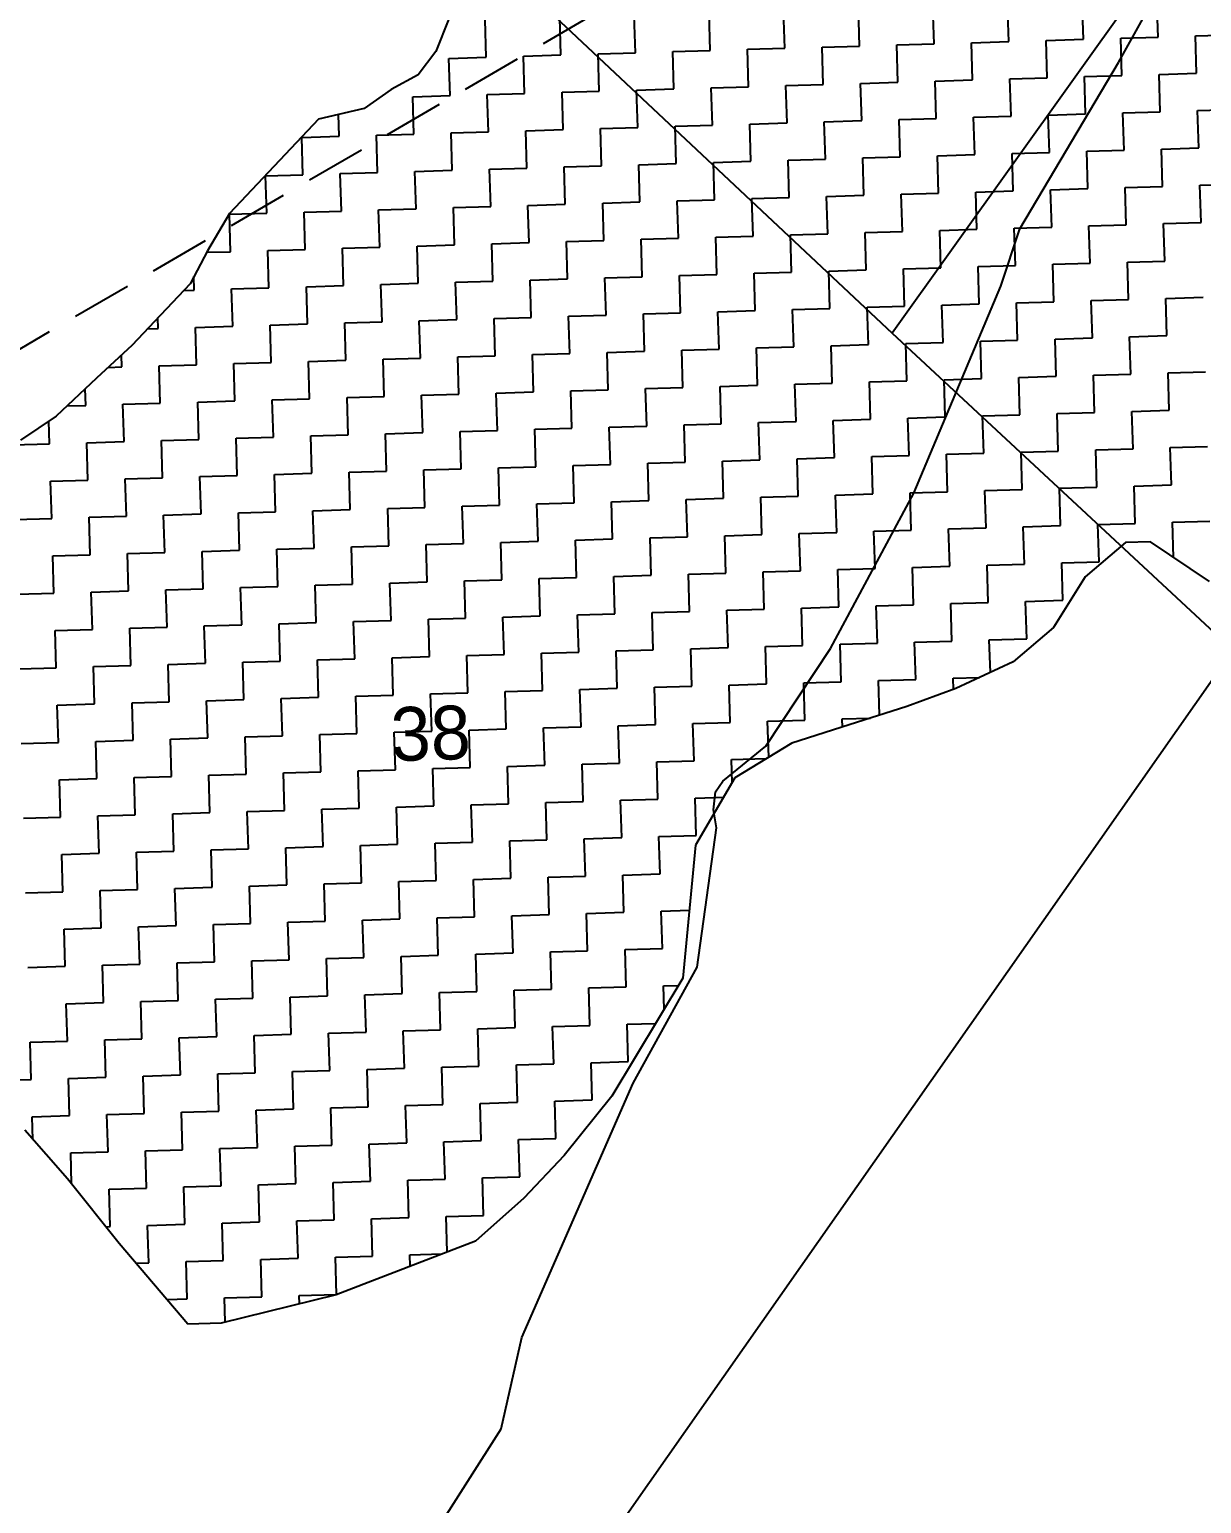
# Model space of a CAD drawing. Header units: metres. Extents: x 289662 to 290738, y 2016260 to 2018343.
# Drawn here: x 290141.7 to 290239.1, y 2016902.7 to 2017025.2 of the extents above; entities that cross this region are included whole.
import ezdxf
from ezdxf.enums import TextEntityAlignment as Align

# ---------------------------------------------------------------- set-up
doc = ezdxf.new("R2010")
doc.units = ezdxf.units.M
doc.linetypes.add('DASHED', pattern=[0.75, 0.5, -0.25])
for name, color, linetype in [('LINE_FOOTPATH', 1, 'DASHED'), ('LINE_WATER', 4, 'Continuous'), ('POLY_HATCH', 12, 'Continuous'), ('POLY_PARCEL', 6, 'Continuous'), ('TEXT_PARCEL', 7, 'Continuous')]:
    doc.layers.add(name, color=color, linetype=linetype)
doc.styles.add('TEXT_MAP', font='', dxfattribs={"height": 2.5})
doc.styles.get('TEXT_MAP').set_extended_font_data('Kruti Dev 050')

msp = doc.modelspace()

# ---------------------------------------------------------------- linework, layer by layer
at = {"layer": 'LINE_FOOTPATH', "ltscale": 10}
msp.add_line((290093.66, 2016971.19), (290196.1, 2017030.91), dxfattribs=at)
at = {"layer": 'LINE_WATER'}
for p, q in [((290232.17, 2017022.49), (290237.32, 2017031.77)), ((290223.97, 2017008.69), (290232.17, 2017022.49)), ((290222.39, 2017003.91), (290223.97, 2017008.69)), ((290215.16, 2016986.7), (290222.39, 2017003.91)), ((290208.23, 2016973.79), (290215.16, 2016986.7)), ((290202.87, 2016965.67), (290208.23, 2016973.79)), ((290199.3, 2016962.77), (290202.87, 2016965.67)), ((290198.51, 2016960.38), (290198.68, 2016961.89)), ((290198.68, 2016961.89), (290199.3, 2016962.77)), ((290198.77, 2016958.88), (290198.51, 2016960.38)), ((290197.14, 2016947.3), (290198.77, 2016958.88)), ((290191.84, 2016937.67), (290197.14, 2016947.3)), ((290182.57, 2016916.52), (290191.84, 2016937.67)), ((290180.86, 2016908.94), (290182.57, 2016916.52)), ((290173.45, 2016897.31), (290180.86, 2016908.94))]:
    msp.add_line(p, q, dxfattribs=at)
at = {"layer": 'POLY_HATCH', "linetype": 'Continuous'}
for p, q in [((290204.44, 2017023.69), (290204.34, 2017026.79)), ((290210.64, 2017023.87), (290210.55, 2017026.98)), ((290216.85, 2017024.06), (290216.75, 2017027.16)), ((290223.05, 2017024.25), (290222.96, 2017027.35)), ((290229.25, 2017024.43), (290229.16, 2017027.53)), ((290235.46, 2017024.62), (290235.37, 2017027.72)), ((290179.62, 2017022.95), (290179.53, 2017026.05)), ((290185.82, 2017023.13), (290185.73, 2017026.23)), ((290192.03, 2017023.32), (290191.93, 2017026.42)), ((290198.23, 2017023.5), (290198.14, 2017026.61)), ((290226.15, 2017024.34), (290229.25, 2017024.43)), ((290226.25, 2017021.24), (290226.15, 2017024.34)), ((290232.36, 2017024.52), (290235.46, 2017024.62)), ((290232.45, 2017021.42), (290232.36, 2017024.52)), ((290238.56, 2017024.71), (290241.66, 2017024.8)), ((290238.65, 2017021.61), (290238.56, 2017024.71)), ((290182.72, 2017023.04), (290185.82, 2017023.13)), ((290188.93, 2017023.22), (290192.03, 2017023.32)), ((290189.02, 2017020.12), (290188.93, 2017023.22)), ((290195.13, 2017023.41), (290198.23, 2017023.5)), ((290195.22, 2017020.31), (290195.13, 2017023.41)), ((290201.33, 2017023.6), (290204.44, 2017023.69)), ((290201.43, 2017020.49), (290201.33, 2017023.6)), ((290207.54, 2017023.78), (290210.64, 2017023.87)), ((290207.63, 2017020.68), (290207.54, 2017023.78)), ((290213.74, 2017023.97), (290216.85, 2017024.06)), ((290213.84, 2017020.87), (290213.74, 2017023.97)), ((290219.95, 2017024.15), (290223.05, 2017024.25)), ((290220.04, 2017021.05), (290219.95, 2017024.15)), ((290176.52, 2017022.85), (290179.62, 2017022.95)), ((290176.61, 2017019.75), (290176.52, 2017022.85)), ((290182.81, 2017019.94), (290182.72, 2017023.04)), ((290204.53, 2017020.59), (290207.63, 2017020.68)), ((290210.73, 2017020.77), (290213.84, 2017020.87)), ((290210.83, 2017017.67), (290210.73, 2017020.77)), ((290216.94, 2017020.96), (290220.04, 2017021.05)), ((290217.03, 2017017.86), (290216.94, 2017020.96)), ((290223.14, 2017021.14), (290226.25, 2017021.24)), ((290223.24, 2017018.04), (290223.14, 2017021.14)), ((290229.35, 2017021.33), (290232.45, 2017021.42)), ((290229.44, 2017018.23), (290229.35, 2017021.33)), ((290235.55, 2017021.52), (290238.65, 2017021.61)), ((290235.64, 2017018.41), (290235.55, 2017021.52)), ((290173.51, 2017019.66), (290176.61, 2017019.75)), ((290173.6, 2017016.56), (290173.51, 2017019.66)), ((290179.71, 2017019.84), (290182.81, 2017019.94)), ((290179.8, 2017016.74), (290179.71, 2017019.84)), ((290185.92, 2017020.03), (290189.02, 2017020.12)), ((290186.01, 2017016.93), (290185.92, 2017020.03)), ((290192.12, 2017020.21), (290195.22, 2017020.31)), ((290192.21, 2017017.11), (290192.12, 2017020.21)), ((290198.33, 2017020.4), (290201.43, 2017020.49)), ((290198.42, 2017017.3), (290198.33, 2017020.4)), ((290204.62, 2017017.48), (290204.53, 2017020.59)), ((290167.4, 2017016.37), (290167.34, 2017018.18)), ((290226.34, 2017018.13), (290229.44, 2017018.23)), ((290232.54, 2017018.32), (290235.64, 2017018.41)), ((290232.64, 2017015.22), (290232.54, 2017018.32)), ((290238.75, 2017018.51), (290241.85, 2017018.6)), ((290238.84, 2017015.4), (290238.75, 2017018.51)), ((290182.91, 2017016.83), (290186.01, 2017016.93)), ((290189.11, 2017017.02), (290192.21, 2017017.11)), ((290189.2, 2017013.92), (290189.11, 2017017.02)), ((290195.32, 2017017.21), (290198.42, 2017017.3)), ((290195.41, 2017014.1), (290195.32, 2017017.21)), ((290201.52, 2017017.39), (290204.62, 2017017.48)), ((290201.61, 2017014.29), (290201.52, 2017017.39)), ((290207.72, 2017017.58), (290210.83, 2017017.67)), ((290207.82, 2017014.47), (290207.72, 2017017.58)), ((290213.93, 2017017.76), (290217.03, 2017017.86)), ((290214.02, 2017014.66), (290213.93, 2017017.76)), ((290220.13, 2017017.95), (290223.24, 2017018.04)), ((290220.23, 2017014.85), (290220.13, 2017017.95)), ((290226.43, 2017015.03), (290226.34, 2017018.13)), ((290164.29, 2017016.28), (290167.4, 2017016.37)), ((290164.39, 2017013.17), (290164.29, 2017016.28)), ((290170.5, 2017016.46), (290173.6, 2017016.56)), ((290170.59, 2017013.36), (290170.5, 2017016.46)), ((290176.7, 2017016.65), (290179.8, 2017016.74)), ((290176.8, 2017013.55), (290176.7, 2017016.65)), ((290183, 2017013.73), (290182.91, 2017016.83)), ((290204.72, 2017014.38), (290207.82, 2017014.47)), ((290210.92, 2017014.57), (290214.02, 2017014.66)), ((290211.01, 2017011.47), (290210.92, 2017014.57)), ((290217.12, 2017014.75), (290220.23, 2017014.85)), ((290217.22, 2017011.65), (290217.12, 2017014.75)), ((290223.33, 2017014.94), (290226.43, 2017015.03)), ((290223.42, 2017011.84), (290223.33, 2017014.94)), ((290229.53, 2017015.13), (290232.64, 2017015.22)), ((290229.63, 2017012.02), (290229.53, 2017015.13)), ((290235.74, 2017015.31), (290238.84, 2017015.4)), ((290235.83, 2017012.21), (290235.74, 2017015.31)), ((290167.49, 2017013.27), (290170.59, 2017013.36)), ((290167.58, 2017010.16), (290167.49, 2017013.27)), ((290173.69, 2017013.45), (290176.8, 2017013.55)), ((290173.79, 2017010.35), (290173.69, 2017013.45)), ((290179.9, 2017013.64), (290183, 2017013.73)), ((290179.99, 2017010.54), (290179.9, 2017013.64)), ((290186.1, 2017013.82), (290189.2, 2017013.92)), ((290186.19, 2017010.72), (290186.1, 2017013.82)), ((290192.31, 2017014.01), (290195.41, 2017014.1)), ((290192.4, 2017010.91), (290192.31, 2017014.01)), ((290198.51, 2017014.2), (290201.61, 2017014.29)), ((290198.6, 2017011.09), (290198.51, 2017014.2)), ((290204.81, 2017011.28), (290204.72, 2017014.38)), ((290161.28, 2017013.08), (290164.39, 2017013.17)), ((290161.38, 2017009.98), (290161.28, 2017013.08)), ((290226.52, 2017011.93), (290229.63, 2017012.02)), ((290232.73, 2017012.12), (290235.83, 2017012.21)), ((290232.82, 2017009.01), (290232.73, 2017012.12)), ((290238.93, 2017012.3), (290242.04, 2017012.39)), ((290239.03, 2017009.2), (290238.93, 2017012.3)), ((290189.3, 2017010.82), (290192.4, 2017010.91)), ((290189.39, 2017007.71), (290189.3, 2017010.82)), ((290195.5, 2017011), (290198.6, 2017011.09)), ((290195.59, 2017007.9), (290195.5, 2017011)), ((290201.71, 2017011.19), (290204.81, 2017011.28)), ((290201.8, 2017008.08), (290201.71, 2017011.19)), ((290207.91, 2017011.37), (290211.01, 2017011.47)), ((290208, 2017008.27), (290207.91, 2017011.37)), ((290214.12, 2017011.56), (290217.22, 2017011.65)), ((290214.21, 2017008.46), (290214.12, 2017011.56)), ((290220.32, 2017011.74), (290223.42, 2017011.84)), ((290220.41, 2017008.64), (290220.32, 2017011.74)), ((290226.62, 2017008.83), (290226.52, 2017011.93)), ((290158.27, 2017009.89), (290161.38, 2017009.98)), ((290158.37, 2017006.78), (290158.27, 2017009.89)), ((290164.48, 2017010.07), (290167.58, 2017010.16)), ((290164.57, 2017006.97), (290164.48, 2017010.07)), ((290170.68, 2017010.26), (290173.79, 2017010.35)), ((290170.78, 2017007.16), (290170.68, 2017010.26)), ((290176.89, 2017010.44), (290179.99, 2017010.54)), ((290176.98, 2017007.34), (290176.89, 2017010.44)), ((290183.09, 2017010.63), (290186.19, 2017010.72)), ((290183.19, 2017007.53), (290183.09, 2017010.63)), ((290211.11, 2017008.36), (290214.21, 2017008.46)), ((290211.2, 2017005.26), (290211.11, 2017008.36)), ((290217.31, 2017008.55), (290220.41, 2017008.64)), ((290217.4, 2017005.45), (290217.31, 2017008.55)), ((290223.51, 2017008.73), (290226.62, 2017008.83)), ((290223.61, 2017005.63), (290223.51, 2017008.73)), ((290229.72, 2017008.92), (290232.82, 2017009.01)), ((290229.81, 2017005.82), (290229.72, 2017008.92)), ((290235.92, 2017009.11), (290239.03, 2017009.2)), ((290236.02, 2017006), (290235.92, 2017009.11)), ((290167.67, 2017007.06), (290170.78, 2017007.16)), ((290173.88, 2017007.25), (290176.98, 2017007.34)), ((290173.97, 2017004.15), (290173.88, 2017007.25)), ((290180.08, 2017007.43), (290183.19, 2017007.53)), ((290180.18, 2017004.33), (290180.08, 2017007.43)), ((290186.29, 2017007.62), (290189.39, 2017007.71)), ((290186.38, 2017004.52), (290186.29, 2017007.62)), ((290192.49, 2017007.81), (290195.59, 2017007.9)), ((290192.59, 2017004.7), (290192.49, 2017007.81)), ((290198.7, 2017007.99), (290201.8, 2017008.08)), ((290198.79, 2017004.89), (290198.7, 2017007.99)), ((290204.9, 2017008.18), (290208, 2017008.27)), ((290204.99, 2017005.08), (290204.9, 2017008.18)), ((290156.4, 2017006.73), (290158.37, 2017006.78)), ((290161.47, 2017006.88), (290164.57, 2017006.97)), ((290161.56, 2017003.77), (290161.47, 2017006.88)), ((290167.77, 2017003.96), (290167.67, 2017007.06)), ((290232.91, 2017005.91), (290236.02, 2017006)), ((290233.01, 2017002.81), (290232.91, 2017005.91)), ((290155.36, 2017003.59), (290155.32, 2017004.71)), ((290189.48, 2017004.61), (290192.59, 2017004.7)), ((290195.69, 2017004.8), (290198.79, 2017004.89)), ((290195.78, 2017001.69), (290195.69, 2017004.8)), ((290201.89, 2017004.98), (290204.99, 2017005.08)), ((290201.98, 2017001.88), (290201.89, 2017004.98)), ((290208.1, 2017005.17), (290211.2, 2017005.26)), ((290208.19, 2017002.07), (290208.1, 2017005.17)), ((290214.3, 2017005.35), (290217.4, 2017005.45)), ((290214.39, 2017002.25), (290214.3, 2017005.35)), ((290220.51, 2017005.54), (290223.61, 2017005.63)), ((290220.6, 2017002.44), (290220.51, 2017005.54)), ((290226.71, 2017005.73), (290229.81, 2017005.82)), ((290226.8, 2017002.62), (290226.71, 2017005.73)), ((290154.49, 2017003.56), (290155.36, 2017003.59)), ((290158.46, 2017003.68), (290161.56, 2017003.77)), ((290158.55, 2017000.58), (290158.46, 2017003.68)), ((290164.67, 2017003.87), (290167.77, 2017003.96)), ((290164.76, 2017000.77), (290164.67, 2017003.87)), ((290170.87, 2017004.05), (290173.97, 2017004.15)), ((290170.96, 2017000.95), (290170.87, 2017004.05)), ((290177.07, 2017004.24), (290180.18, 2017004.33)), ((290177.17, 2017001.14), (290177.07, 2017004.24)), ((290183.28, 2017004.42), (290186.38, 2017004.52)), ((290183.37, 2017001.32), (290183.28, 2017004.42)), ((290189.58, 2017001.51), (290189.48, 2017004.61)), ((290211.29, 2017002.16), (290214.39, 2017002.25)), ((290217.5, 2017002.34), (290220.6, 2017002.44)), ((290217.59, 2016999.24), (290217.5, 2017002.34)), ((290223.7, 2017002.53), (290226.8, 2017002.62)), ((290223.79, 2016999.43), (290223.7, 2017002.53)), ((290229.9, 2017002.72), (290233.01, 2017002.81)), ((290230, 2016999.61), (290229.9, 2017002.72)), ((290236.11, 2017002.9), (290239.21, 2017002.99)), ((290236.2, 2016999.8), (290236.11, 2017002.9)), ((290152.35, 2017000.39), (290152.32, 2017001.27)), ((290174.06, 2017001.04), (290177.17, 2017001.14)), ((290174.16, 2016997.94), (290174.06, 2017001.04)), ((290180.27, 2017001.23), (290183.37, 2017001.32)), ((290180.36, 2016998.13), (290180.27, 2017001.23)), ((290186.47, 2017001.42), (290189.58, 2017001.51)), ((290186.57, 2016998.31), (290186.47, 2017001.42)), ((290192.68, 2017001.6), (290195.78, 2017001.69)), ((290192.77, 2016998.5), (290192.68, 2017001.6)), ((290198.88, 2017001.79), (290201.98, 2017001.88)), ((290198.98, 2016998.68), (290198.88, 2017001.79)), ((290205.09, 2017001.97), (290208.19, 2017002.07)), ((290205.18, 2016998.87), (290205.09, 2017001.97)), ((290211.38, 2016999.06), (290211.29, 2017002.16)), ((290151.47, 2017000.37), (290152.35, 2017000.39)), ((290155.45, 2017000.49), (290158.55, 2017000.58)), ((290155.54, 2016997.38), (290155.45, 2017000.49)), ((290161.66, 2017000.67), (290164.76, 2017000.77)), ((290161.75, 2016997.57), (290161.66, 2017000.67)), ((290167.86, 2017000.86), (290170.96, 2017000.95)), ((290167.95, 2016997.76), (290167.86, 2017000.86)), ((290233.1, 2016999.71), (290236.2, 2016999.8)), ((290195.87, 2016998.59), (290198.98, 2016998.68)), ((290195.97, 2016995.49), (290195.87, 2016998.59)), ((290202.08, 2016998.78), (290205.18, 2016998.87)), ((290202.17, 2016995.68), (290202.08, 2016998.78)), ((290208.28, 2016998.96), (290211.38, 2016999.06)), ((290208.38, 2016995.86), (290208.28, 2016998.96)), ((290214.49, 2016999.15), (290217.59, 2016999.24)), ((290214.58, 2016996.05), (290214.49, 2016999.15)), ((290220.69, 2016999.34), (290223.79, 2016999.43)), ((290220.78, 2016996.23), (290220.69, 2016999.34)), ((290226.9, 2016999.52), (290230, 2016999.61)), ((290226.99, 2016996.42), (290226.9, 2016999.52)), ((290233.19, 2016996.6), (290233.1, 2016999.71)), ((290149.34, 2016997.2), (290149.31, 2016998.19)), ((290152.44, 2016997.29), (290155.54, 2016997.38)), ((290158.65, 2016997.48), (290161.75, 2016997.57)), ((290158.74, 2016994.38), (290158.65, 2016997.48)), ((290164.85, 2016997.66), (290167.95, 2016997.76)), ((290164.94, 2016994.56), (290164.85, 2016997.66)), ((290171.06, 2016997.85), (290174.16, 2016997.94)), ((290171.15, 2016994.75), (290171.06, 2016997.85)), ((290177.26, 2016998.03), (290180.36, 2016998.13)), ((290177.35, 2016994.93), (290177.26, 2016998.03)), ((290183.46, 2016998.22), (290186.57, 2016998.31)), ((290183.56, 2016995.12), (290183.46, 2016998.22)), ((290189.67, 2016998.41), (290192.77, 2016998.5)), ((290189.76, 2016995.3), (290189.67, 2016998.41)), ((290148.21, 2016997.16), (290149.34, 2016997.2)), ((290152.53, 2016994.19), (290152.44, 2016997.29)), ((290217.68, 2016996.14), (290220.78, 2016996.23)), ((290217.77, 2016993.04), (290217.68, 2016996.14)), ((290223.89, 2016996.33), (290226.99, 2016996.42)), ((290223.98, 2016993.22), (290223.89, 2016996.33)), ((290230.09, 2016996.51), (290233.19, 2016996.6)), ((290230.18, 2016993.41), (290230.09, 2016996.51)), ((290236.3, 2016996.7), (290239.4, 2016996.79)), ((290236.39, 2016993.6), (290236.3, 2016996.7)), ((290146.33, 2016994), (290146.29, 2016995.37)), ((290174.25, 2016994.84), (290177.35, 2016994.93)), ((290180.45, 2016995.03), (290183.56, 2016995.12)), ((290180.55, 2016991.92), (290180.45, 2016995.03)), ((290186.66, 2016995.21), (290189.76, 2016995.3)), ((290186.75, 2016992.11), (290186.66, 2016995.21)), ((290192.86, 2016995.4), (290195.97, 2016995.49)), ((290192.96, 2016992.29), (290192.86, 2016995.4)), ((290199.07, 2016995.58), (290202.17, 2016995.68)), ((290199.16, 2016992.48), (290199.07, 2016995.58)), ((290205.27, 2016995.77), (290208.38, 2016995.86)), ((290205.37, 2016992.67), (290205.27, 2016995.77)), ((290211.48, 2016995.95), (290214.58, 2016996.05)), ((290211.57, 2016992.85), (290211.48, 2016995.95)), ((290144.79, 2016993.96), (290146.33, 2016994)), ((290149.43, 2016994.1), (290152.53, 2016994.19)), ((290149.53, 2016990.99), (290149.43, 2016994.1)), ((290155.64, 2016994.28), (290158.74, 2016994.38)), ((290155.73, 2016991.18), (290155.64, 2016994.28)), ((290161.84, 2016994.47), (290164.94, 2016994.56)), ((290161.93, 2016991.37), (290161.84, 2016994.47)), ((290168.05, 2016994.65), (290171.15, 2016994.75)), ((290168.14, 2016991.55), (290168.05, 2016994.65)), ((290174.34, 2016991.74), (290174.25, 2016994.84)), ((290143.32, 2016990.81), (290143.26, 2016992.69)), ((290196.06, 2016992.39), (290199.16, 2016992.48)), ((290202.26, 2016992.57), (290205.37, 2016992.67)), ((290202.36, 2016989.47), (290202.26, 2016992.57)), ((290208.47, 2016992.76), (290211.57, 2016992.85)), ((290208.56, 2016989.66), (290208.47, 2016992.76)), ((290214.67, 2016992.94), (290217.77, 2016993.04)), ((290214.77, 2016989.84), (290214.67, 2016992.94)), ((290220.88, 2016993.13), (290223.98, 2016993.22)), ((290220.97, 2016990.03), (290220.88, 2016993.13)), ((290227.08, 2016993.32), (290230.18, 2016993.41)), ((290227.17, 2016990.21), (290227.08, 2016993.32)), ((290233.29, 2016993.5), (290236.39, 2016993.6)), ((290233.38, 2016990.4), (290233.29, 2016993.5)), ((290158.83, 2016991.27), (290161.93, 2016991.37)), ((290158.93, 2016988.17), (290158.83, 2016991.27)), ((290165.04, 2016991.46), (290168.14, 2016991.55)), ((290165.13, 2016988.36), (290165.04, 2016991.46)), ((290171.24, 2016991.64), (290174.34, 2016991.74)), ((290171.33, 2016988.54), (290171.24, 2016991.64)), ((290177.45, 2016991.83), (290180.55, 2016991.92)), ((290177.54, 2016988.73), (290177.45, 2016991.83)), ((290183.65, 2016992.02), (290186.75, 2016992.11)), ((290183.74, 2016988.91), (290183.65, 2016992.02)), ((290189.85, 2016992.2), (290192.96, 2016992.29)), ((290189.95, 2016989.1), (290189.85, 2016992.2)), ((290196.15, 2016989.29), (290196.06, 2016992.39)), ((290140.22, 2016990.72), (290143.32, 2016990.81)), ((290146.42, 2016990.9), (290149.53, 2016990.99)), ((290146.52, 2016987.8), (290146.42, 2016990.9)), ((290152.63, 2016991.09), (290155.73, 2016991.18)), ((290152.72, 2016987.98), (290152.63, 2016991.09)), ((290217.87, 2016989.94), (290220.97, 2016990.03)), ((290224.07, 2016990.12), (290227.17, 2016990.21)), ((290224.16, 2016987.02), (290224.07, 2016990.12)), ((290230.28, 2016990.31), (290233.38, 2016990.4)), ((290230.37, 2016987.2), (290230.28, 2016990.31)), ((290236.48, 2016990.49), (290239.58, 2016990.59)), ((290236.57, 2016987.39), (290236.48, 2016990.49)), ((290180.64, 2016988.82), (290183.74, 2016988.91)), ((290180.73, 2016985.72), (290180.64, 2016988.82)), ((290186.85, 2016989.01), (290189.95, 2016989.1)), ((290186.94, 2016985.9), (290186.85, 2016989.01)), ((290193.05, 2016989.19), (290196.15, 2016989.29)), ((290193.14, 2016986.09), (290193.05, 2016989.19)), ((290199.25, 2016989.38), (290202.36, 2016989.47)), ((290199.35, 2016986.28), (290199.25, 2016989.38)), ((290205.46, 2016989.56), (290208.56, 2016989.66)), ((290205.55, 2016986.46), (290205.46, 2016989.56)), ((290211.66, 2016989.75), (290214.77, 2016989.84)), ((290211.76, 2016986.65), (290211.66, 2016989.75)), ((290217.96, 2016986.83), (290217.87, 2016989.94)), ((290143.41, 2016987.71), (290146.52, 2016987.8)), ((290143.51, 2016984.6), (290143.41, 2016987.71)), ((290149.62, 2016987.89), (290152.72, 2016987.98)), ((290149.71, 2016984.79), (290149.62, 2016987.89)), ((290155.82, 2016988.08), (290158.93, 2016988.17)), ((290155.92, 2016984.98), (290155.82, 2016988.08)), ((290162.03, 2016988.26), (290165.13, 2016988.36)), ((290162.12, 2016985.16), (290162.03, 2016988.26)), ((290168.23, 2016988.45), (290171.33, 2016988.54)), ((290168.32, 2016985.35), (290168.23, 2016988.45)), ((290174.44, 2016988.64), (290177.54, 2016988.73)), ((290174.53, 2016985.53), (290174.44, 2016988.64)), ((290202.45, 2016986.37), (290205.55, 2016986.46)), ((290202.54, 2016983.27), (290202.45, 2016986.37)), ((290208.65, 2016986.55), (290211.76, 2016986.65)), ((290208.75, 2016983.45), (290208.65, 2016986.55)), ((290214.86, 2016986.74), (290217.96, 2016986.83)), ((290214.95, 2016983.64), (290214.86, 2016986.74)), ((290221.06, 2016986.93), (290224.16, 2016987.02)), ((290221.16, 2016983.82), (290221.06, 2016986.93)), ((290227.27, 2016987.11), (290230.37, 2016987.2)), ((290227.36, 2016984.01), (290227.27, 2016987.11)), ((290233.47, 2016987.3), (290236.57, 2016987.39)), ((290233.56, 2016984.2), (290233.47, 2016987.3)), ((290159.02, 2016985.07), (290162.12, 2016985.16)), ((290159.11, 2016981.97), (290159.02, 2016985.07)), ((290165.22, 2016985.25), (290168.32, 2016985.35)), ((290165.32, 2016982.15), (290165.22, 2016985.25)), ((290171.43, 2016985.44), (290174.53, 2016985.53)), ((290171.52, 2016982.34), (290171.43, 2016985.44)), ((290177.63, 2016985.63), (290180.73, 2016985.72)), ((290177.72, 2016982.52), (290177.63, 2016985.63)), ((290183.84, 2016985.81), (290186.94, 2016985.9)), ((290183.93, 2016982.71), (290183.84, 2016985.81)), ((290190.04, 2016986), (290193.14, 2016986.09)), ((290190.13, 2016982.9), (290190.04, 2016986)), ((290196.24, 2016986.18), (290199.35, 2016986.28)), ((290196.34, 2016983.08), (290196.24, 2016986.18)), ((290140.4, 2016984.51), (290143.51, 2016984.6)), ((290146.61, 2016984.7), (290149.71, 2016984.79)), ((290146.7, 2016981.59), (290146.61, 2016984.7)), ((290152.81, 2016984.88), (290155.92, 2016984.98)), ((290152.91, 2016981.78), (290152.81, 2016984.88)), ((290224.26, 2016983.92), (290227.36, 2016984.01)), ((290224.35, 2016980.81), (290224.26, 2016983.92)), ((290230.46, 2016984.1), (290233.56, 2016984.2)), ((290230.56, 2016981), (290230.46, 2016984.1)), ((290236.67, 2016984.29), (290239.77, 2016984.38)), ((290236.75, 2016981.37), (290236.67, 2016984.29)), ((290180.83, 2016982.62), (290183.93, 2016982.71)), ((290180.92, 2016979.51), (290180.83, 2016982.62)), ((290187.03, 2016982.8), (290190.13, 2016982.9)), ((290187.12, 2016979.7), (290187.03, 2016982.8)), ((290193.24, 2016982.99), (290196.34, 2016983.08)), ((290193.33, 2016979.89), (290193.24, 2016982.99)), ((290199.44, 2016983.17), (290202.54, 2016983.27)), ((290199.53, 2016980.07), (290199.44, 2016983.17)), ((290205.64, 2016983.36), (290208.75, 2016983.45)), ((290205.74, 2016980.26), (290205.64, 2016983.36)), ((290211.85, 2016983.55), (290214.95, 2016983.64)), ((290211.94, 2016980.44), (290211.85, 2016983.55)), ((290218.05, 2016983.73), (290221.16, 2016983.82)), ((290218.15, 2016980.63), (290218.05, 2016983.73)), ((290143.6, 2016981.5), (290146.7, 2016981.59)), ((290143.69, 2016978.4), (290143.6, 2016981.5)), ((290149.8, 2016981.69), (290152.91, 2016981.78)), ((290149.9, 2016978.59), (290149.8, 2016981.69)), ((290156.01, 2016981.87), (290159.11, 2016981.97)), ((290156.1, 2016978.77), (290156.01, 2016981.87)), ((290162.21, 2016982.06), (290165.32, 2016982.15)), ((290162.31, 2016978.96), (290162.21, 2016982.06)), ((290168.42, 2016982.24), (290171.52, 2016982.34)), ((290168.51, 2016979.14), (290168.42, 2016982.24)), ((290174.62, 2016982.43), (290177.72, 2016982.52)), ((290174.71, 2016979.33), (290174.62, 2016982.43)), ((290202.64, 2016980.16), (290205.74, 2016980.26)), ((290202.73, 2016977.06), (290202.64, 2016980.16)), ((290208.84, 2016980.35), (290211.94, 2016980.44)), ((290208.93, 2016977.25), (290208.84, 2016980.35)), ((290215.04, 2016980.54), (290218.15, 2016980.63)), ((290215.14, 2016977.43), (290215.04, 2016980.54)), ((290221.25, 2016980.72), (290224.35, 2016980.81)), ((290221.34, 2016977.62), (290221.25, 2016980.72)), ((290227.45, 2016980.91), (290230.56, 2016981)), ((290227.55, 2016977.81), (290227.45, 2016980.91)), ((290159.2, 2016978.86), (290162.31, 2016978.96)), ((290165.41, 2016979.05), (290168.51, 2016979.14)), ((290165.5, 2016975.95), (290165.41, 2016979.05)), ((290171.61, 2016979.24), (290174.71, 2016979.33)), ((290171.71, 2016976.13), (290171.61, 2016979.24)), ((290177.82, 2016979.42), (290180.92, 2016979.51)), ((290177.91, 2016976.32), (290177.82, 2016979.42)), ((290184.02, 2016979.61), (290187.12, 2016979.7)), ((290184.11, 2016976.5), (290184.02, 2016979.61)), ((290190.23, 2016979.79), (290193.33, 2016979.89)), ((290190.32, 2016976.69), (290190.23, 2016979.79)), ((290196.43, 2016979.98), (290199.53, 2016980.07)), ((290196.52, 2016976.88), (290196.43, 2016979.98)), ((290140.59, 2016978.31), (290143.69, 2016978.4)), ((290146.79, 2016978.49), (290149.9, 2016978.59)), ((290146.89, 2016975.39), (290146.79, 2016978.49)), ((290153, 2016978.68), (290156.1, 2016978.77)), ((290153.09, 2016975.58), (290153, 2016978.68)), ((290159.3, 2016975.76), (290159.2, 2016978.86)), ((290224.44, 2016977.71), (290227.55, 2016977.81)), ((290224.54, 2016974.61), (290224.44, 2016977.71)), ((290181.01, 2016976.41), (290184.11, 2016976.5)), ((290187.22, 2016976.6), (290190.32, 2016976.69)), ((290187.31, 2016973.5), (290187.22, 2016976.6)), ((290193.42, 2016976.78), (290196.52, 2016976.88)), ((290193.51, 2016973.68), (290193.42, 2016976.78)), ((290199.63, 2016976.97), (290202.73, 2016977.06)), ((290199.72, 2016973.87), (290199.63, 2016976.97)), ((290205.83, 2016977.16), (290208.93, 2016977.25)), ((290205.92, 2016974.05), (290205.83, 2016977.16)), ((290212.03, 2016977.34), (290215.14, 2016977.43)), ((290212.13, 2016974.24), (290212.03, 2016977.34)), ((290218.24, 2016977.53), (290221.34, 2016977.62)), ((290218.33, 2016974.42), (290218.24, 2016977.53)), ((290143.79, 2016975.3), (290146.89, 2016975.39)), ((290143.88, 2016972.19), (290143.79, 2016975.3)), ((290149.99, 2016975.48), (290153.09, 2016975.58)), ((290150.08, 2016972.38), (290149.99, 2016975.48)), ((290156.19, 2016975.67), (290159.3, 2016975.76)), ((290156.29, 2016972.57), (290156.19, 2016975.67)), ((290162.4, 2016975.85), (290165.5, 2016975.95)), ((290162.49, 2016972.75), (290162.4, 2016975.85)), ((290168.6, 2016976.04), (290171.71, 2016976.13)), ((290168.7, 2016972.94), (290168.6, 2016976.04)), ((290174.81, 2016976.23), (290177.91, 2016976.32)), ((290174.9, 2016973.12), (290174.81, 2016976.23)), ((290181.11, 2016973.31), (290181.01, 2016976.41)), ((290202.82, 2016973.96), (290205.92, 2016974.05)), ((290209.03, 2016974.15), (290212.13, 2016974.24)), ((290209.12, 2016971.04), (290209.03, 2016974.15)), ((290215.23, 2016974.33), (290218.33, 2016974.42)), ((290215.32, 2016971.23), (290215.23, 2016974.33)), ((290221.43, 2016974.52), (290224.54, 2016974.61)), ((290221.52, 2016971.8), (290221.43, 2016974.52)), ((290165.59, 2016972.85), (290168.7, 2016972.94)), ((290165.69, 2016969.74), (290165.59, 2016972.85)), ((290171.8, 2016973.03), (290174.9, 2016973.12)), ((290171.89, 2016969.93), (290171.8, 2016973.03)), ((290178, 2016973.22), (290181.11, 2016973.31)), ((290178.1, 2016970.11), (290178, 2016973.22)), ((290184.21, 2016973.4), (290187.31, 2016973.5)), ((290184.3, 2016970.3), (290184.21, 2016973.4)), ((290190.41, 2016973.59), (290193.51, 2016973.68)), ((290190.5, 2016970.49), (290190.41, 2016973.59)), ((290196.62, 2016973.77), (290199.72, 2016973.87)), ((290196.71, 2016970.67), (290196.62, 2016973.77)), ((290202.91, 2016970.86), (290202.82, 2016973.96)), ((290140.78, 2016972.1), (290143.88, 2016972.19)), ((290146.98, 2016972.29), (290150.08, 2016972.38)), ((290147.07, 2016969.19), (290146.98, 2016972.29)), ((290153.19, 2016972.47), (290156.29, 2016972.57)), ((290153.28, 2016969.37), (290153.19, 2016972.47)), ((290159.39, 2016972.66), (290162.49, 2016972.75)), ((290159.48, 2016969.56), (290159.39, 2016972.66)), ((290187.4, 2016970.39), (290190.5, 2016970.49)), ((290187.5, 2016967.29), (290187.4, 2016970.39)), ((290193.61, 2016970.58), (290196.71, 2016970.67)), ((290193.7, 2016967.48), (290193.61, 2016970.58)), ((290199.81, 2016970.76), (290202.91, 2016970.86)), ((290199.9, 2016967.66), (290199.81, 2016970.76)), ((290206.02, 2016970.95), (290209.12, 2016971.04)), ((290206.11, 2016967.85), (290206.02, 2016970.95)), ((290212.22, 2016971.14), (290215.32, 2016971.23)), ((290212.31, 2016968.25), (290212.22, 2016971.14)), ((290218.43, 2016971.32), (290220.63, 2016971.39)), ((290218.45, 2016970.4), (290218.43, 2016971.32)), ((290143.97, 2016969.09), (290147.07, 2016969.19)), ((290150.18, 2016969.28), (290153.28, 2016969.37)), ((290150.27, 2016966.18), (290150.18, 2016969.28)), ((290156.38, 2016969.46), (290159.48, 2016969.56)), ((290156.47, 2016966.36), (290156.38, 2016969.46)), ((290162.58, 2016969.65), (290165.69, 2016969.74)), ((290162.68, 2016966.55), (290162.58, 2016969.65)), ((290168.79, 2016969.84), (290171.89, 2016969.93)), ((290168.88, 2016966.73), (290168.79, 2016969.84)), ((290174.99, 2016970.02), (290178.1, 2016970.11)), ((290175.09, 2016966.92), (290174.99, 2016970.02)), ((290181.2, 2016970.21), (290184.3, 2016970.3)), ((290181.29, 2016967.11), (290181.2, 2016970.21)), ((290144.06, 2016965.99), (290143.97, 2016969.09)), ((290209.21, 2016967.94), (290211.55, 2016968.01)), ((290209.23, 2016967.27), (290209.21, 2016967.94)), ((290165.78, 2016966.64), (290168.88, 2016966.73)), ((290171.98, 2016966.83), (290175.09, 2016966.92)), ((290172.08, 2016963.72), (290171.98, 2016966.83)), ((290178.19, 2016967.01), (290181.29, 2016967.11)), ((290178.28, 2016963.91), (290178.19, 2016967.01)), ((290184.39, 2016967.2), (290187.5, 2016967.29)), ((290184.49, 2016964.1), (290184.39, 2016967.2)), ((290190.6, 2016967.38), (290193.7, 2016967.48)), ((290190.69, 2016964.28), (290190.6, 2016967.38)), ((290196.8, 2016967.57), (290199.9, 2016967.66)), ((290196.9, 2016964.47), (290196.8, 2016967.57)), ((290203.01, 2016967.76), (290206.11, 2016967.85)), ((290203.1, 2016964.76), (290203.01, 2016967.76)), ((290140.96, 2016965.9), (290144.06, 2016965.99)), ((290147.17, 2016966.08), (290150.27, 2016966.18)), ((290147.26, 2016962.98), (290147.17, 2016966.08)), ((290153.37, 2016966.27), (290156.47, 2016966.36)), ((290153.46, 2016963.17), (290153.37, 2016966.27)), ((290159.58, 2016966.45), (290162.68, 2016966.55)), ((290159.67, 2016963.35), (290159.58, 2016966.45)), ((290165.87, 2016963.54), (290165.78, 2016966.64)), ((290187.59, 2016964.19), (290190.69, 2016964.28)), ((290193.79, 2016964.37), (290196.9, 2016964.47)), ((290193.89, 2016961.27), (290193.79, 2016964.37)), ((290200, 2016964.56), (290202.92, 2016964.65)), ((290200.06, 2016962.63), (290200, 2016964.56)), ((290150.36, 2016963.07), (290153.46, 2016963.17)), ((290150.45, 2016959.97), (290150.36, 2016963.07)), ((290156.57, 2016963.26), (290159.67, 2016963.35)), ((290156.66, 2016960.16), (290156.57, 2016963.26)), ((290162.77, 2016963.45), (290165.87, 2016963.54)), ((290162.86, 2016960.34), (290162.77, 2016963.45)), ((290168.97, 2016963.63), (290172.08, 2016963.72)), ((290169.07, 2016960.53), (290168.97, 2016963.63)), ((290175.18, 2016963.82), (290178.28, 2016963.91)), ((290175.27, 2016960.71), (290175.18, 2016963.82)), ((290181.38, 2016964), (290184.49, 2016964.1)), ((290181.48, 2016960.9), (290181.38, 2016964)), ((290187.68, 2016961.09), (290187.59, 2016964.19)), ((290144.16, 2016962.89), (290147.26, 2016962.98)), ((290144.25, 2016959.79), (290144.16, 2016962.89)), ((290172.17, 2016960.62), (290175.27, 2016960.71)), ((290172.26, 2016957.52), (290172.17, 2016960.62)), ((290178.37, 2016960.81), (290181.48, 2016960.9)), ((290178.47, 2016957.71), (290178.37, 2016960.81)), ((290184.58, 2016960.99), (290187.68, 2016961.09)), ((290184.67, 2016957.89), (290184.58, 2016960.99)), ((290190.78, 2016961.18), (290193.89, 2016961.27)), ((290190.88, 2016958.08), (290190.78, 2016961.18)), ((290196.99, 2016961.37), (290199.36, 2016961.44)), ((290197.08, 2016958.26), (290196.99, 2016961.37)), ((290141.15, 2016959.69), (290144.25, 2016959.79)), ((290147.35, 2016959.88), (290150.45, 2016959.97)), ((290147.45, 2016956.78), (290147.35, 2016959.88)), ((290153.56, 2016960.06), (290156.66, 2016960.16)), ((290153.65, 2016956.96), (290153.56, 2016960.06)), ((290159.76, 2016960.25), (290162.86, 2016960.34)), ((290159.85, 2016957.15), (290159.76, 2016960.25)), ((290165.97, 2016960.44), (290169.07, 2016960.53)), ((290166.06, 2016957.33), (290165.97, 2016960.44)), ((290193.98, 2016958.17), (290197.08, 2016958.26)), ((290194.07, 2016955.07), (290193.98, 2016958.17)), ((290150.55, 2016956.87), (290153.65, 2016956.96)), ((290156.75, 2016957.06), (290159.85, 2016957.15)), ((290156.84, 2016953.95), (290156.75, 2016957.06)), ((290162.96, 2016957.24), (290166.06, 2016957.33)), ((290163.05, 2016954.14), (290162.96, 2016957.24)), ((290169.16, 2016957.43), (290172.26, 2016957.52)), ((290169.25, 2016954.32), (290169.16, 2016957.43)), ((290175.37, 2016957.61), (290178.47, 2016957.71)), ((290175.46, 2016954.51), (290175.37, 2016957.61)), ((290181.57, 2016957.8), (290184.67, 2016957.89)), ((290181.66, 2016954.7), (290181.57, 2016957.8)), ((290187.77, 2016957.98), (290190.88, 2016958.08)), ((290187.87, 2016954.88), (290187.77, 2016957.98)), ((290144.34, 2016956.68), (290147.45, 2016956.78)), ((290144.44, 2016953.58), (290144.34, 2016956.68)), ((290150.64, 2016953.77), (290150.55, 2016956.87)), ((290172.36, 2016954.42), (290175.46, 2016954.51)), ((290178.56, 2016954.6), (290181.66, 2016954.7)), ((290178.65, 2016951.5), (290178.56, 2016954.6)), ((290184.76, 2016954.79), (290187.87, 2016954.88)), ((290184.86, 2016951.69), (290184.76, 2016954.79)), ((290190.97, 2016954.97), (290194.07, 2016955.07)), ((290191.06, 2016951.87), (290190.97, 2016954.97)), ((290141.33, 2016953.49), (290144.44, 2016953.58)), ((290147.54, 2016953.67), (290150.64, 2016953.77)), ((290147.63, 2016950.57), (290147.54, 2016953.67)), ((290153.74, 2016953.86), (290156.84, 2016953.95)), ((290153.84, 2016950.76), (290153.74, 2016953.86)), ((290159.95, 2016954.05), (290163.05, 2016954.14)), ((290160.04, 2016950.94), (290159.95, 2016954.05)), ((290166.15, 2016954.23), (290169.25, 2016954.32)), ((290166.24, 2016951.13), (290166.15, 2016954.23)), ((290172.45, 2016951.32), (290172.36, 2016954.42)), ((290194.16, 2016951.97), (290196.51, 2016952.04)), ((290156.94, 2016950.85), (290160.04, 2016950.94)), ((290157.03, 2016947.75), (290156.94, 2016950.85)), ((290163.14, 2016951.04), (290166.24, 2016951.13)), ((290163.23, 2016947.93), (290163.14, 2016951.04)), ((290169.35, 2016951.22), (290172.45, 2016951.32)), ((290169.44, 2016948.12), (290169.35, 2016951.22)), ((290175.55, 2016951.41), (290178.65, 2016951.5)), ((290175.64, 2016948.31), (290175.55, 2016951.41)), ((290181.76, 2016951.59), (290184.86, 2016951.69)), ((290181.85, 2016948.49), (290181.76, 2016951.59)), ((290187.96, 2016951.78), (290191.06, 2016951.87)), ((290188.05, 2016948.68), (290187.96, 2016951.78)), ((290194.26, 2016948.86), (290194.16, 2016951.97)), ((290144.53, 2016950.48), (290147.63, 2016950.57)), ((290144.62, 2016947.38), (290144.53, 2016950.48)), ((290150.73, 2016950.66), (290153.84, 2016950.76)), ((290150.83, 2016947.56), (290150.73, 2016950.66)), ((290178.75, 2016948.4), (290181.85, 2016948.49)), ((290178.84, 2016945.3), (290178.75, 2016948.4)), ((290184.95, 2016948.58), (290188.05, 2016948.68)), ((290185.04, 2016945.48), (290184.95, 2016948.58)), ((290191.16, 2016948.77), (290194.26, 2016948.86)), ((290191.25, 2016945.67), (290191.16, 2016948.77)), ((290141.52, 2016947.28), (290144.62, 2016947.38)), ((290147.72, 2016947.47), (290150.83, 2016947.56)), ((290147.82, 2016944.37), (290147.72, 2016947.47)), ((290153.93, 2016947.66), (290157.03, 2016947.75)), ((290154.02, 2016944.55), (290153.93, 2016947.66)), ((290160.13, 2016947.84), (290163.23, 2016947.93)), ((290160.23, 2016944.74), (290160.13, 2016947.84)), ((290166.34, 2016948.03), (290169.44, 2016948.12)), ((290166.43, 2016944.92), (290166.34, 2016948.03)), ((290172.54, 2016948.21), (290175.64, 2016948.31)), ((290172.63, 2016945.11), (290172.54, 2016948.21)), ((290157.12, 2016944.65), (290160.23, 2016944.74)), ((290157.22, 2016941.54), (290157.12, 2016944.65)), ((290163.33, 2016944.83), (290166.43, 2016944.92)), ((290163.42, 2016941.73), (290163.33, 2016944.83)), ((290169.53, 2016945.02), (290172.63, 2016945.11)), ((290169.63, 2016941.92), (290169.53, 2016945.02)), ((290175.74, 2016945.2), (290178.84, 2016945.3)), ((290175.83, 2016942.1), (290175.74, 2016945.2)), ((290181.94, 2016945.39), (290185.04, 2016945.48)), ((290182.03, 2016942.29), (290181.94, 2016945.39)), ((290188.15, 2016945.58), (290191.25, 2016945.67)), ((290188.24, 2016942.47), (290188.15, 2016945.58)), ((290194.35, 2016945.76), (290195.61, 2016945.8)), ((290194.41, 2016943.8), (290194.35, 2016945.76)), ((290144.71, 2016944.27), (290147.82, 2016944.37)), ((290144.81, 2016941.17), (290144.71, 2016944.27)), ((290150.92, 2016944.46), (290154.02, 2016944.55)), ((290151.01, 2016941.36), (290150.92, 2016944.46)), ((290178.93, 2016942.19), (290182.03, 2016942.29)), ((290179.02, 2016939.09), (290178.93, 2016942.19)), ((290185.14, 2016942.38), (290188.24, 2016942.47)), ((290185.23, 2016939.28), (290185.14, 2016942.38)), ((290191.34, 2016942.57), (290193.71, 2016942.64)), ((290191.43, 2016939.46), (290191.34, 2016942.57)), ((290141.71, 2016941.08), (290144.81, 2016941.17)), ((290141.8, 2016937.98), (290141.71, 2016941.08)), ((290147.91, 2016941.27), (290151.01, 2016941.36)), ((290148, 2016938.16), (290147.91, 2016941.27)), ((290154.11, 2016941.45), (290157.22, 2016941.54)), ((290154.21, 2016938.35), (290154.11, 2016941.45)), ((290160.32, 2016941.64), (290163.42, 2016941.73)), ((290160.41, 2016938.53), (290160.32, 2016941.64)), ((290166.52, 2016941.82), (290169.63, 2016941.92)), ((290166.62, 2016938.72), (290166.52, 2016941.82)), ((290172.73, 2016942.01), (290175.83, 2016942.1)), ((290172.82, 2016938.91), (290172.73, 2016942.01)), ((290157.31, 2016938.44), (290160.41, 2016938.53)), ((290163.51, 2016938.63), (290166.62, 2016938.72)), ((290163.61, 2016935.53), (290163.51, 2016938.63)), ((290169.72, 2016938.81), (290172.82, 2016938.91)), ((290169.81, 2016935.71), (290169.72, 2016938.81)), ((290175.92, 2016939), (290179.02, 2016939.09)), ((290176.02, 2016935.9), (290175.92, 2016939)), ((290182.13, 2016939.19), (290185.23, 2016939.28)), ((290182.22, 2016936.08), (290182.13, 2016939.19)), ((290188.33, 2016939.37), (290191.43, 2016939.46)), ((290188.42, 2016936.27), (290188.33, 2016939.37)), ((290138.7, 2016937.88), (290141.8, 2016937.98)), ((290144.9, 2016938.07), (290148, 2016938.16)), ((290144.99, 2016934.97), (290144.9, 2016938.07)), ((290151.1, 2016938.26), (290154.21, 2016938.35)), ((290151.2, 2016935.15), (290151.1, 2016938.26)), ((290157.4, 2016935.34), (290157.31, 2016938.44)), ((290179.12, 2016935.99), (290182.22, 2016936.08)), ((290185.32, 2016936.18), (290188.42, 2016936.27)), ((290185.42, 2016933.07), (290185.32, 2016936.18)), ((290141.89, 2016934.88), (290144.99, 2016934.97)), ((290141.95, 2016932.98), (290141.89, 2016934.88)), ((290148.1, 2016935.06), (290151.2, 2016935.15)), ((290148.19, 2016931.96), (290148.1, 2016935.06)), ((290154.3, 2016935.25), (290157.4, 2016935.34)), ((290154.39, 2016932.14), (290154.3, 2016935.25)), ((290160.5, 2016935.43), (290163.61, 2016935.53)), ((290160.6, 2016932.33), (290160.5, 2016935.43)), ((290166.71, 2016935.62), (290169.81, 2016935.71)), ((290166.8, 2016932.52), (290166.71, 2016935.62)), ((290172.91, 2016935.8), (290176.02, 2016935.9)), ((290173.01, 2016932.7), (290172.91, 2016935.8)), ((290179.21, 2016932.89), (290179.12, 2016935.99)), ((290163.7, 2016932.42), (290166.8, 2016932.52)), ((290163.79, 2016929.32), (290163.7, 2016932.42)), ((290169.9, 2016932.61), (290173.01, 2016932.7)), ((290170, 2016929.51), (290169.9, 2016932.61)), ((290176.11, 2016932.79), (290179.21, 2016932.89)), ((290176.2, 2016929.69), (290176.11, 2016932.79)), ((290182.31, 2016932.98), (290185.42, 2016933.07)), ((290182.41, 2016929.88), (290182.31, 2016932.98)), ((290145.09, 2016931.87), (290148.19, 2016931.96)), ((290145.16, 2016929.31), (290145.09, 2016931.87)), ((290151.29, 2016932.05), (290154.39, 2016932.14)), ((290151.38, 2016928.95), (290151.29, 2016932.05)), ((290157.49, 2016932.24), (290160.6, 2016932.33)), ((290157.59, 2016929.14), (290157.49, 2016932.24)), ((290148.28, 2016928.86), (290151.38, 2016928.95)), ((290148.37, 2016925.75), (290148.28, 2016928.86)), ((290154.49, 2016929.04), (290157.59, 2016929.14)), ((290154.58, 2016925.94), (290154.49, 2016929.04)), ((290160.69, 2016929.23), (290163.79, 2016929.32)), ((290160.78, 2016926.13), (290160.69, 2016929.23)), ((290166.89, 2016929.41), (290170, 2016929.51)), ((290166.99, 2016926.31), (290166.89, 2016929.41)), ((290173.1, 2016929.6), (290176.2, 2016929.69)), ((290173.19, 2016926.5), (290173.1, 2016929.6)), ((290179.3, 2016929.79), (290182.41, 2016929.88)), ((290179.4, 2016926.68), (290179.3, 2016929.79)), ((290163.89, 2016926.22), (290166.99, 2016926.31)), ((290170.09, 2016926.4), (290173.19, 2016926.5)), ((290170.18, 2016923.3), (290170.09, 2016926.4)), ((290176.29, 2016926.59), (290179.4, 2016926.68)), ((290176.38, 2016923.64), (290176.29, 2016926.59)), ((290148.01, 2016925.74), (290148.37, 2016925.75)), ((290151.48, 2016925.85), (290154.58, 2016925.94)), ((290151.57, 2016922.74), (290151.48, 2016925.85)), ((290157.68, 2016926.03), (290160.78, 2016926.13)), ((290157.77, 2016922.93), (290157.68, 2016926.03)), ((290163.98, 2016923.12), (290163.89, 2016926.22)), ((290150.51, 2016922.71), (290151.57, 2016922.74)), ((290154.67, 2016922.84), (290157.77, 2016922.93)), ((290154.76, 2016919.74), (290154.67, 2016922.84)), ((290160.88, 2016923.02), (290163.98, 2016923.12)), ((290160.97, 2016919.92), (290160.88, 2016923.02)), ((290167.08, 2016923.21), (290170.18, 2016923.3)), ((290167.17, 2016920.11), (290167.08, 2016923.21)), ((290173.28, 2016923.4), (290175.96, 2016923.48)), ((290173.31, 2016922.45), (290173.28, 2016923.4)), ((290153.09, 2016919.69), (290154.76, 2016919.74)), ((290157.87, 2016919.83), (290160.97, 2016919.92)), ((290157.93, 2016917.8), (290157.87, 2016919.83)), ((290164.07, 2016920.01), (290167.17, 2016920.11)), ((290164.09, 2016919.32), (290164.07, 2016920.01))]:
    msp.add_line(p, q, dxfattribs=at)
at = {"layer": 'POLY_HATCH'}
for p, q in [((290176.5, 2017026.13), (290175.43, 2017023.43)), ((290175.43, 2017023.43), (290173.96, 2017021.48)), ((290173.96, 2017021.48), (290171.71, 2017020.27)), ((290171.71, 2017020.27), (290169.47, 2017018.67)), ((290169.47, 2017018.67), (290165.67, 2017017.8)), ((290165.67, 2017017.8), (290158.27, 2017009.94)), ((290158.27, 2017009.94), (290156.46, 2017006.84)), ((290156.46, 2017006.84), (290155.01, 2017004.12)), ((290155.01, 2017004.12), (290152.05, 2017000.98)), ((290152.05, 2017000.98), (290150.2, 2016999.02)), ((290150.2, 2016999.02), (290147.23, 2016996.26)), ((290147.23, 2016996.26), (290143.89, 2016993.11)), ((290143.89, 2016993.11), (290140.9, 2016991.11)), ((290234.82, 2016982.66), (290232.76, 2016982.6)), ((290239.74, 2016979.36), (290234.82, 2016982.66)), ((290232.76, 2016982.6), (290229.4, 2016979.74)), ((290229.4, 2016979.74), (290226.77, 2016975.54)), ((290226.77, 2016975.54), (290223.42, 2016972.68)), ((290223.42, 2016972.68), (290218.66, 2016970.47)), ((290218.66, 2016970.47), (290214.58, 2016968.98)), ((290214.58, 2016968.98), (290209.8, 2016967.46)), ((290209.8, 2016967.46), (290205.03, 2016965.94)), ((290205.03, 2016965.94), (290200.29, 2016963.04)), ((290200.29, 2016963.04), (290197.02, 2016957.44)), ((290197.02, 2016957.44), (290195.97, 2016946.4)), ((290195.97, 2016946.4), (290190.07, 2016936.58)), ((290190.07, 2016936.58), (290186.09, 2016931.65)), ((290144.83, 2016929.72), (290141.27, 2016933.75)), ((290186.09, 2016931.65), (290182.75, 2016928.11)), ((290149.12, 2016924.35), (290144.83, 2016929.72)), ((290182.75, 2016928.11), (290178.73, 2016924.55)), ((290154.83, 2016917.64), (290149.12, 2016924.35)), ((290178.73, 2016924.55), (290167.15, 2016920.07)), ((290167.15, 2016920.07), (290157.58, 2016917.72)), ((290157.58, 2016917.72), (290154.83, 2016917.64))]:
    msp.add_line(p, q, dxfattribs=at)
at = {"layer": 'POLY_PARCEL'}
for p, q in [((290142.88, 2017066.18), (290213.37, 2017000.02)), ((290238.34, 2017035.01), (290213.37, 2017000.02)), ((290213.37, 2017000.02), (290241.71, 2016973.67)), ((290241.71, 2016973.67), (290165.37, 2016864.83))]:
    msp.add_line(p, q, dxfattribs=at)

# ---------------------------------------------------------------- texts
at = {"layer": 'TEXT_PARCEL', "style": 'TEXT_MAP'}
msp.add_text('38', height=4.469, rotation=1.7152, dxfattribs=at).set_placement((290175, 2016966.76), align=Align.MIDDLE)

doc.saveas('drawing.dxf')
